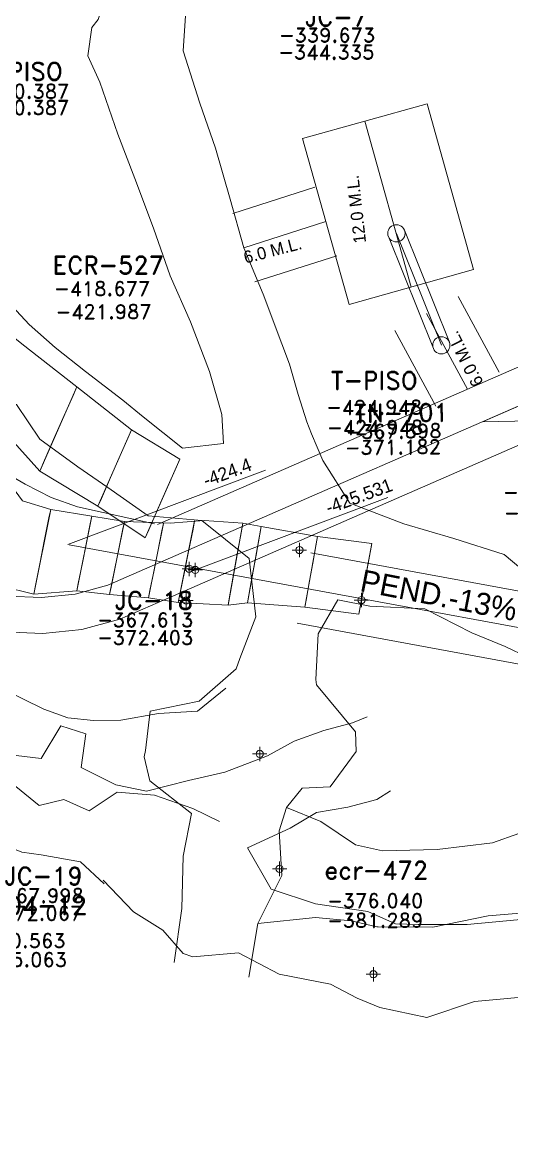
# Model space of a CAD drawing. Extents: x 0 to 99091, y -1812 to 13278.
# Drawn here: x 10391.8 to 10425.9, y 9967.6 to 10044.6 of the extents above; entities that cross this region are included whole.
import ezdxf
from ezdxf.enums import TextEntityAlignment as Align

# ---------------------------------------------------------------- set-up
doc = ezdxf.new("R2010")
doc.units = 0
doc.header["$MEASUREMENT"] = 0
doc.header["$PDMODE"] = 34
doc.header["$PDSIZE"] = 0.5
for name, color, linetype in [('F-380-8541-NW-FI3', 174, 'Continuous'), ('F-440-8185-W-SCR', 1, 'Continuous'), ('F-440-8644-FI2', 234, 'Continuous'), ('F-460-8340-EW-SCR', 5, 'Continuous'), ('nom_dib', 7, 'Continuous'), ('POLIGONAL', 7, 'Continuous'), ('proy82- 480', 7, 'Continuous'), ('R-380-8541-SE-SCR', 1, 'Continuous'), ('R-380-8541-SE-SEC', 1, 'Continuous'), ('RAM-440-8183-EW', 1, 'Continuous'), ('RAM-440-8183-FIC', 30, 'Continuous')]:
    doc.layers.add(name, color=color, linetype=linetype)
doc.styles.add('ROMAND', font='ROMAND.SHX')
doc.styles.add('ROMANS', font='ROMANS.SHX', dxfattribs={"width": 2.5})

# ---------------------------------------------------------------- blocks, each defined once
blk = doc.blocks.new('F2')
at = {"lineweight": 0}
blk.add_point((0, 0), dxfattribs=at)
at = {"lineweight": 0, "style": 'ROMAND'}
for tag, height, p in [('NOMBRE', 1.25, (0.201, 6.617)), ('CIELO', 1, (0.136, 4.616)), ('PISO', 1, (0.136, 3.247))]:
    blk.add_attdef(tag, text='', height=height, dxfattribs=at).set_placement(p, align=Align.CENTER)
at = {"lineweight": 0, "style": 'ROMANS', "flags": 1}
for tag, p in [('MINA', (-0.074, -3.255)), ('LOCALIZACION', (-0.074, -4.928)), ('ESTRUCTURA', (-0.074, -6.618)), ('NIVEL', (-0.074, -8.29)), ('OBRA', (-0.074, -10.121)), ('FECHA', (-0.074, -11.793)), ('ATRAS', (-0.074, -13.483)), ('TOPOGRAFO', (2.675, -15.297))]:
    blk.add_attdef(tag, text='', height=1.25, dxfattribs=at).set_placement(p, align=Align.CENTER)

msp = doc.modelspace()

# ---------------------------------------------------------------- linework, layer by layer
at = {"color": 3, "linetype": 'Continuous', "lineweight": 0, "ltscale": 5, "flags": 128}
for points in [[(10411.36, 10036.453), (10420.027, 10038.879)], [(10420.027, 10038.879), (10423.26, 10027.328)], [(10411.36, 10036.453), (10414.593, 10024.902)], [(10406.5, 10031.227), (10412.214, 10033.058)], [(10418.45, 10030.074), (10421.579, 10022.278)], [(10417.337, 10029.627), (10420.466, 10021.831)], [(10408.026, 10026.465), (10413.74, 10028.297)], [(10414.593, 10024.902), (10423.26, 10027.328)], [(10425.04, 10020.187), (10422.181, 10025.462)], [(10420.644, 10017.805), (10417.785, 10023.08)]]:
    msp.add_lwpolyline(points, dxfattribs=at)
at = {"color": 1, "linetype": 'Continuous', "lineweight": 0, "ltscale": 5, "flags": 128}
for points in [[(10415.694, 10037.666), (10418.927, 10026.115)], [(10415.694, 10037.666), (10418.927, 10026.115)], [(10407.263, 10028.846), (10412.977, 10030.677)], [(10417.893, 10029.85), (10421.022, 10022.055)], [(10422.842, 10018.996), (10419.983, 10024.271)]]:
    msp.add_lwpolyline(points, dxfattribs=at)
at = {"color": 1, "linetype": 'Continuous', "lineweight": 0, "flags": 128}
msp.add_lwpolyline([(10423.89, 10016.728), (10438.588, 10017.032)], dxfattribs=at)
at = {"color": 1, "linetype": 'Continuous', "lineweight": 0, "elevation": -399.584, "flags": 128}
for points in [[(10395.01, 10008.18), (10408.769, 10013.356)], [(10403.539, 10006.283), (10417.298, 10011.459)]]:
    msp.add_lwpolyline(points, dxfattribs=at)
at = {"color": 3, "linetype": 'Continuous', "lineweight": 0, "ltscale": 5}
for centre in [(10417.893, 10029.85), (10421.022, 10022.055)]:
    msp.add_circle(centre, 0.6, dxfattribs=at)
at = {"layer": 'F-440-8185-W-SCR', "color": 1, "linetype": 'Continuous', "lineweight": 0}
for points in [[(10389.29, 9999.061, -367.643), (10390.412, 9998.148, -367.481), (10393.342, 9996.703, -367.591), (10395.014, 9996.12, -367.853), (10396.806, 9995.932, -367.919), (10398.707, 9995.938, -367.989), (10401.332, 9996.41, -368.284), (10404.042, 9996.577, -367.983), (10406.022, 9998.182, -367.652)], [(10389.29, 9999.061, -371.443), (10390.412, 9998.148, -371.781), (10393.342, 9996.703, -371.991), (10395.014, 9996.12, -371.953), (10396.806, 9995.932, -372.019), (10398.707, 9995.938, -372.089), (10401.332, 9996.41, -372.184), (10404.042, 9996.577, -372.383), (10406.022, 9998.182, -372.352)], [(10386.949, 9994.195, -367.643), (10390.127, 9992.355, -367.481), (10393.013, 9990.011, -367.591), (10394.735, 9990.427, -367.853), (10396.497, 9989.639, -367.919), (10398.462, 9990.944, -367.989), (10401.052, 9990.717, -368.284), (10403.708, 9989.786, -367.983), (10405.565, 9988.893, -367.652)], [(10386.949, 9994.195, -371.443), (10390.127, 9992.355, -371.781), (10393.013, 9990.011, -371.991), (10394.735, 9990.427, -371.953), (10396.497, 9989.639, -372.019), (10398.462, 9990.944, -372.089), (10401.052, 9990.717, -372.184), (10403.708, 9989.786, -372.383), (10405.565, 9988.893, -372.352)], [(10439.912, 9987.739, -368.754), (10439.912, 9987.739, -368.754), (10438.389, 9989.128, -368.523), (10434.99, 9989.222, -368.358), (10431.696, 9989.41, -368.194), (10428.251, 9988.706, -368.728), (10424.571, 9987.414, -368.259), (10420.738, 9986.932, -367.785), (10416.928, 9986.849, -367.812), (10416.928, 9986.849, -367.812), (10415.049, 9987.257, -368.075), (10412.639, 9988.897, -367.627), (10410.24, 9989.856, -367.306)], [(10439.912, 9987.739, -373.054), (10439.912, 9987.739, -373.054), (10438.389, 9989.128, -372.723), (10434.99, 9989.222, -372.958), (10431.696, 9989.41, -372.994), (10428.251, 9988.706, -372.828), (10424.571, 9987.414, -372.459), (10420.738, 9986.932, -372.285), (10416.928, 9986.849, -372.112), (10416.928, 9986.849, -372.112), (10415.049, 9987.257, -371.975), (10412.639, 9988.897, -372.127), (10410.24, 9989.856, -372.606)], [(10442.439, 9982.887, -368.408), (10439.661, 9983.346, -368.754), (10438.098, 9984.036, -368.523), (10434.704, 9984.23, -368.358), (10431.353, 9983.42, -368.194), (10427.902, 9982.616, -368.728), (10424.28, 9982.322, -368.259), (10420.43, 9981.54, -367.785), (10416.626, 9981.558, -367.812), (10416.526, 9981.563, -367.81), (10414.746, 9981.966, -368.075), (10412.257, 9982.208, -367.627), (10408.247, 9981.79, -368.163)], [(10442.439, 9982.887, -373.108), (10439.661, 9983.346, -373.054), (10438.098, 9984.036, -372.723), (10434.704, 9984.23, -372.958), (10431.353, 9983.42, -372.994), (10427.902, 9982.616, -372.828), (10424.28, 9982.322, -372.459), (10420.43, 9981.54, -372.285), (10416.626, 9981.558, -372.112), (10416.526, 9981.563, -372.11), (10414.746, 9981.966, -371.975), (10412.257, 9982.208, -372.127), (10408.247, 9981.79, -372.563)]]:
    msp.add_polyline3d(points, dxfattribs=at)
at = {"layer": 'F-460-8340-EW-SCR', "linetype": 'Continuous', "lineweight": 0}
for points in [[(10415.856, 9996.182, -375.583), (10414.846, 9995.759, -375.524), (10412.829, 9995.229, -375.592), (10410.778, 9994.479, -375.574), (10408.911, 9993.472, -375.942), (10405.944, 9992.328, -375.852), (10403.424, 9991.744, -375.884), (10400.502, 9991.005, -374.9)], [(10415.856, 9996.182, -380.483), (10414.846, 9995.759, -380.224), (10412.829, 9995.229, -380.192), (10410.778, 9994.479, -380.274), (10408.911, 9993.472, -380.442), (10405.944, 9992.328, -380.652), (10403.424, 9991.744, -380.584), (10400.502, 9991.005, -380.6)], [(10400.502, 9991.005, -374.9), (10398.364, 9991.437, -374.797), (10395.952, 9992.656, -374.893), (10396.273, 9995.005, -375.491), (10394.539, 9995.543, -375.491), (10393.158, 9993.28, -375.489), (10390.238, 9993.632, -375.785), (10387.652, 9994.711, -375.781), (10385.053, 9995.257, -376.122)], [(10400.502, 9991.005, -380.6), (10398.364, 9991.437, -380.597), (10395.952, 9992.656, -380.693), (10396.273, 9995.005, -380.791), (10394.539, 9995.543, -380.791), (10393.158, 9993.28, -380.789), (10390.238, 9993.632, -380.785), (10387.652, 9994.711, -380.781), (10385.053, 9995.257, -380.722)], [(10417.478, 9991.031, -375.583), (10416.527, 9990.418, -375.524), (10414.511, 9989.888, -375.592), (10412.339, 9989.519, -375.574), (10410.503, 9988.416, -375.942), (10407.516, 9987.06, -375.853), (10407.516, 9987.06, -375.853)], [(10417.478, 9991.031, -380.483), (10416.527, 9990.418, -380.224), (10414.511, 9989.888, -380.192), (10412.339, 9989.519, -380.274), (10410.503, 9988.416, -380.442), (10407.516, 9987.06, -380.65), (10407.516, 9987.06, -380.65)], [(10397.537, 9984.554, -374.9), (10395.899, 9986.077, -374.797), (10393.154, 9986.568, -374.893), (10391.806, 9986.748, -375.491), (10391.533, 9986.873, -375.491), (10390.401, 9987.284, -375.489), (10387.857, 9988.453, -375.785), (10385.271, 9989.532, -375.781), (10382.749, 9990.031, -375.777), (10380.881, 9987.488, -375.776), (10378.295, 9988.8, -375.776)], [(10397.537, 9984.554, -380.6), (10395.899, 9986.077, -380.597), (10393.154, 9986.568, -380.693), (10391.806, 9986.748, -380.791), (10391.533, 9986.873, -380.791), (10390.401, 9987.284, -380.789), (10387.857, 9988.453, -380.785), (10385.271, 9989.532, -380.781), (10382.749, 9990.031, -380.677), (10380.881, 9987.488, -380.576), (10378.295, 9988.8, -380.576)], [(10417.825, 9981.752, -376.22), (10415.913, 9982.624, -376.069), (10412.253, 9983.159, -375.485), (10409.18, 9984.179, -376.208), (10407.516, 9987.06, -375.853), (10407.516, 9987.06, -375.853)], [(10417.825, 9981.752, -380.92), (10415.913, 9982.624, -380.869), (10412.253, 9983.159, -380.885), (10409.18, 9984.179, -380.808), (10407.516, 9987.06, -380.65)], [(10415.171, 9976.596, -376.22), (10413.304, 9977.556, -376.069), (10409.735, 9978.269, -375.485), (10406.891, 9979.733, -376.208), (10403.713, 9979.457, -375.743), (10403.045, 9979.689, -375.726), (10401.634, 9981.315, -374.877), (10399.592, 9982.591, -374.72), (10397.472, 9984.807, -374.95)], [(10415.171, 9976.596, -380.92), (10413.304, 9977.556, -380.869), (10409.735, 9978.269, -380.885), (10406.891, 9979.733, -380.808), (10403.713, 9979.457, -380.743), (10403.045, 9979.689, -380.726), (10401.634, 9981.315, -380.777), (10399.592, 9982.591, -380.62), (10397.472, 9984.807, -380.65)], [(10447.941, 9982.586, -376.47), (10447.941, 9982.586, -376.47), (10447.941, 9982.586, -376.47), (10447.941, 9982.586, -376.47), (10447.595, 9984.594, -377.101), (10445.264, 9984.892, -377.1), (10444.373, 9983.228, -377.192), (10441.088, 9982.922, -376.477), (10436.957, 9984.145, -376.759), (10435.618, 9983.418, -376.653), (10432.432, 9983.122, -375.938), (10430.378, 9982.53, -376.129), (10430.079, 9982.502, -376.127), (10426.305, 9982.051, -375.81), (10422.82, 9981.727, -375.494), (10419.407, 9981.711, -374.979), (10417.825, 9981.752, -376.22), (10417.825, 9981.752, -376.22)], [(10447.941, 9982.586, -381.37), (10447.941, 9982.586, -381.37), (10447.941, 9982.586, -381.37), (10447.941, 9982.586, -381.37), (10447.595, 9984.594, -381.301), (10445.264, 9984.892, -381.3), (10444.373, 9983.228, -381.292), (10441.088, 9982.922, -381.277), (10436.957, 9984.145, -381.059), (10435.618, 9983.418, -380.953), (10432.432, 9983.122, -380.938), (10430.378, 9982.53, -381.029), (10430.079, 9982.502, -381.027), (10426.305, 9982.051, -381.01), (10422.82, 9981.727, -380.994), (10419.407, 9981.711, -381.179), (10417.825, 9981.752, -380.92), (10417.825, 9981.752, -380.92)], [(10441.55, 9977.944, -376.477), (10437.503, 9978.271, -376.759), (10436.062, 9978.639, -376.653), (10432.68, 9978.535, -375.938), (10432.64, 9975.977, -376.129), (10429.678, 9975.025, -376.127), (10427.649, 9976.742, -375.81), (10423.32, 9976.35, -375.494), (10420.008, 9975.239, -374.979), (10416.729, 9975.939, -375.765), (10415.171, 9976.596, -376.22)], [(10441.55, 9977.944, -381.277), (10437.503, 9978.271, -381.059), (10436.062, 9978.639, -380.953), (10432.676, 9978.53, -380.938), (10432.64, 9975.977, -381.029), (10429.678, 9975.025, -381.027), (10427.649, 9976.742, -381.01), (10423.32, 9976.35, -380.994), (10420.008, 9975.239, -381.179), (10416.729, 9975.939, -380.965), (10415.171, 9976.596, -380.92)]]:
    msp.add_polyline3d(points, dxfattribs=at)
at = {"layer": 'nom_dib', "color": 0, "linetype": 'Continuous', "lineweight": 0, "ltscale": 5, "elevation": -399.584, "flags": 128}
for points in [[(10448.03, 10027.26), (10423.89, 10016.728)], [(10395.11, 10008.162), (10449.57, 9998.129)]]:
    msp.add_lwpolyline(points, dxfattribs=at)
at = {"layer": 'POLIGONAL', "color": 4, "linetype": 'Continuous', "lineweight": 0}
for points in [[(10363.219, 10032.548, -371.77), (10363.581, 10032.716, -371.783), (10365.225, 10030.244, -372.094), (10368.674, 10028.399, -372.612), (10372.639, 10026.982, -373.13), (10375.059, 10026.026, -373.142), (10378.291, 10024.931, -372.957), (10382.772, 10023.942, -372.577), (10386.522, 10023.275, -372.593), (10388.18, 10025.058, -372.597), (10391.816, 10022.147, -372.217), (10395.634, 10019.155, -372.338), (10399.452, 10016.163, -372.559), (10402.82, 10014.135, -372.676)], [(10363.219, 10032.548, -367.67), (10363.581, 10032.716, -367.683), (10365.225, 10030.244, -368.094), (10368.674, 10028.399, -368.612), (10372.639, 10026.982, -368.93), (10375.059, 10026.026, -368.742), (10378.291, 10024.931, -368.157), (10382.772, 10023.942, -368.077), (10386.522, 10023.275, -368.393), (10388.18, 10025.058, -368.297), (10391.816, 10022.147, -367.317), (10395.634, 10019.155, -367.338), (10399.452, 10016.163, -368.259), (10402.82, 10014.135, -368.476)], [(10354.874, 10026.387, -367.259), (10357.982, 10025.456, -367.573), (10359.593, 10023.655, -367.683), (10362.486, 10024.021, -368.094), (10366.377, 10023.182, -368.612), (10370.544, 10022.222, -368.93), (10372.36, 10019.893, -368.742), (10375.673, 10018.981, -368.157), (10380.476, 10018.725, -368.077), (10384.225, 10018.058, -368.393), (10385.078, 10018.01, -368.297), (10389.6, 10017.113, -367.317), (10393.056, 10013.297, -367.338), (10397.116, 10010.855, -368.259), (10400.403, 10008.643, -368.476)], [(10354.874, 10026.387, -371.659), (10357.982, 10025.456, -371.673), (10359.593, 10023.655, -371.783), (10362.486, 10024.021, -372.094), (10366.377, 10023.182, -372.612), (10370.544, 10022.222, -373.13), (10372.36, 10019.893, -373.142), (10375.673, 10018.981, -372.957), (10380.476, 10018.725, -372.577), (10384.225, 10018.058, -372.593), (10385.078, 10018.01, -372.597), (10389.6, 10017.113, -372.217), (10393.056, 10013.297, -372.338), (10397.116, 10010.855, -372.559), (10400.403, 10008.643, -372.676)], [(10393.056, 10013.297, -372.338), (10395.634, 10019.155, -372.338), (10395.634, 10019.155, -369.438), (10395.376, 10018.569, -367.968), (10394.667, 10016.958, -367.338), (10394.023, 10015.494, -367.338), (10393.314, 10013.883, -367.968), (10393.056, 10013.297, -369.438), (10393.056, 10013.297, -372.338)], [(10397.116, 10010.855, -372.559), (10399.452, 10016.163, -372.559), (10399.452, 10016.163, -370.065), (10399.219, 10015.633, -368.801), (10398.576, 10014.173, -368.259), (10397.992, 10012.846, -368.259), (10397.349, 10011.386, -368.801), (10397.116, 10010.855, -370.065), (10397.116, 10010.855, -372.559)], [(10400.403, 10008.643, -372.676), (10402.82, 10014.135, -372.676), (10402.82, 10014.135, -370.24), (10402.579, 10013.586, -369.005), (10401.914, 10012.075, -368.476), (10401.31, 10010.703, -368.476), (10400.645, 10009.192, -369.005), (10400.403, 10008.643, -370.24), (10400.403, 10008.643, -372.676)]]:
    msp.add_polyline3d(points, dxfattribs=at)
at = {"layer": 'proy82- 480', "color": 3, "linetype": 'Continuous', "lineweight": 0, "flags": 128}
for points in [[(10349.007, 10063.733), (10349.72, 10064.244), (10352.174, 10065.483), (10354.799, 10066.311), (10357.508, 10066.732), (10360.264, 10066.708), (10362.969, 10066.265), (10365.573, 10065.401), (10368.01, 10064.142), (10370.228, 10062.52), (10372.167, 10060.557), (10373.753, 10058.345), (10374.874, 10056.206), (10381.202, 10023.58), (10387.224, 10015.852), (10388.733, 10014.409), (10390.486, 10013.292), (10392.049, 10012.385), (10393.857, 10011.457), (10395.689, 10010.794), (10401.053, 10009.616)], [(10447.262, 10029.652), (10401.249, 10009.573)], [(10448.798, 10024.868), (10410.039, 10007.953), (10410.039, 10007.953)], [(10448.798, 10024.868), (10410.039, 10007.953), (10410.039, 10007.953)], [(10401.847, 10004.378), (10410.039, 10007.953)], [(10411.931, 10007.605), (10449.927, 10000.605)], [(10411.931, 10007.605), (10449.927, 10000.605)], [(10401.847, 10004.378), (10398.629, 10002.974), (10395.99, 10002.265), (10393.265, 10001.974), (10390.519, 10002.102), (10387.829, 10002.675), (10385.268, 10003.653), (10385.041, 10003.783), (10385.262, 10002.645), (10385.857, 9997.606), (10385.53, 9994.779), (10384.793, 9992.168), (10374.372, 9967.552)], [(10401.847, 10004.378), (10398.629, 10002.974), (10395.99, 10002.265), (10393.265, 10001.974), (10390.519, 10002.102), (10387.829, 10002.675), (10385.268, 10003.653), (10385.041, 10003.783), (10385.262, 10002.645), (10385.857, 9997.606), (10385.53, 9994.779), (10384.793, 9992.168), (10374.372, 9967.552)], [(10410.977, 10002.696), (10449.213, 9995.653)]]:
    msp.add_lwpolyline(points, dxfattribs=at)
at = {"layer": 'proy82- 480', "color": 1, "linetype": 'Continuous', "lineweight": 0, "elevation": -399.584, "flags": 128}
for points in [[(10448.03, 10027.26), (10397.8, 10005.34), (10395.53, 10004.73), (10393.19, 10004.48), (10390.84, 10004.59), (10388.54, 10005.08), (10386.34, 10005.92), (10384.29, 10007.09), (10382.46, 10008.57), (10348.98, 10037.92), (10347.32, 10039.59), (10345.95, 10041.5), (10344.89, 10043.61), (10344.18, 10045.85)], [(10395.11, 10008.162), (10449.57, 9998.129)]]:
    msp.add_lwpolyline(points, dxfattribs=at)
at = {"layer": 'R-380-8541-SE-SCR', "color": 1, "linetype": 'Continuous', "lineweight": 0}
for points in [[(10383.007, 10022.24, -419.704), (10384.781, 10021.35, -419.804), (10387.241, 10021.134, -420.487), (10387.425, 10020.899, -420.52), (10387.109, 10017.742, -420.767), (10388.577, 10015.228, -421.18), (10390.332, 10013.32, -421.56), (10391.851, 10011.226, -421.84)], [(10383.007, 10022.24, -424.304), (10384.781, 10021.35, -424.304), (10387.241, 10021.134, -424.587), (10387.425, 10020.899, -424.62), (10387.109, 10017.742, -425.067), (10388.577, 10015.228, -425.28), (10390.332, 10013.32, -425.26), (10391.851, 10011.226, -425.44)], [(10402.134, 10009.675, -418.069), (10398.95, 10009.79, -421.679), (10396.679, 10010.144, -421.747), (10393.821, 10010.616, -421.381), (10391.851, 10011.226, -421.84)], [(10402.134, 10009.675, -422.869), (10398.95, 10009.79, -425.979), (10396.679, 10010.144, -425.847), (10393.821, 10010.616, -425.681), (10391.851, 10011.226, -425.44)], [(10416.172, 10008.248, -418.718), (10412.406, 10008.728, -418.462), (10408.479, 10009.44, -417.893), (10407.203, 10009.671, -418.106), (10404.499, 10009.856, -418.024), (10402.134, 10009.675, -418.069)], [(10416.172, 10008.248, -423.718), (10412.406, 10008.728, -423.462), (10408.479, 10009.44, -423.293), (10407.203, 10009.671, -423.206), (10404.499, 10009.856, -423.024), (10402.134, 10009.675, -422.869)], [(10402.703, 10004.141, -426.154), (10400.628, 10004.456, -425.934), (10397.926, 10004.692, -425.979), (10395.636, 10004.948, -425.847), (10392.64, 10004.734, -425.681), (10390.408, 10005.284, -425.449)], [(10402.703, 10004.141, -421.354), (10400.628, 10004.456, -421.634), (10397.926, 10004.692, -421.679), (10395.636, 10004.948, -421.747), (10392.64, 10004.734, -421.381), (10390.408, 10005.284, -421.649)], [(10415.281, 10003.328, -418.718), (10411.514, 10003.808, -418.462), (10407.516, 10004.126, -417.893), (10406.168, 10003.964, -418.106), (10402.703, 10004.141, -421.354)], [(10415.281, 10003.328, -423.718), (10411.514, 10003.808, -423.462), (10407.516, 10004.126, -423.293), (10406.168, 10003.964, -423.206), (10402.703, 10004.141, -426.154)]]:
    msp.add_polyline3d(points, dxfattribs=at)
at = {"layer": 'R-380-8541-SE-SEC', "color": 1, "linetype": 'Continuous', "lineweight": 0}
for points in [[(10393.821, 10010.616, -425.681), (10392.64, 10004.734, -425.681), (10392.64, 10004.734, -423.187), (10392.758, 10005.322, -421.923), (10393.082, 10006.94, -421.381), (10393.378, 10008.41, -421.381), (10393.702, 10010.028, -421.923), (10393.821, 10010.616, -423.187), (10393.821, 10010.616, -425.681)], [(10396.679, 10010.144, -425.847), (10395.636, 10004.948, -425.847), (10395.636, 10004.948, -423.469), (10395.74, 10005.468, -422.264), (10396.027, 10006.897, -421.747), (10396.288, 10008.196, -421.747), (10396.575, 10009.625, -422.264), (10396.679, 10010.144, -423.469), (10396.679, 10010.144, -425.847)], [(10398.95, 10009.79, -425.979), (10397.926, 10004.692, -425.979), (10397.926, 10004.692, -423.485), (10398.029, 10005.202, -422.221), (10398.31, 10006.604, -421.679), (10398.566, 10007.879, -421.679), (10398.848, 10009.281, -422.221), (10398.95, 10009.79, -423.485), (10398.95, 10009.79, -425.979)], [(10401.671, 10009.652, -425.934), (10400.628, 10004.456, -425.934), (10400.628, 10004.456, -423.44), (10400.733, 10004.975, -422.175), (10401.019, 10006.404, -421.634), (10401.28, 10007.703, -421.634), (10401.567, 10009.132, -422.175), (10401.671, 10009.652, -423.44), (10401.671, 10009.652, -425.934)], [(10403.845, 10009.828, -426.154), (10402.703, 10004.141, -426.154), (10402.703, 10004.141, -423.37), (10402.818, 10004.71, -421.959), (10403.132, 10006.274, -421.354), (10403.417, 10007.695, -421.354), (10403.731, 10009.259, -421.959), (10403.845, 10009.828, -423.37), (10403.845, 10009.828, -426.154)], [(10407.203, 10009.671, -423.206), (10406.168, 10003.964, -423.206), (10406.168, 10003.964, -420.248), (10406.272, 10004.535, -418.748), (10406.556, 10006.104, -418.106), (10406.815, 10007.531, -418.106), (10407.099, 10009.1, -418.748), (10407.203, 10009.671, -420.248), (10407.203, 10009.671, -423.206)], [(10408.479, 10009.44, -423.293), (10407.516, 10004.126, -423.293), (10407.516, 10004.126, -420.161), (10407.612, 10004.658, -418.573), (10407.877, 10006.119, -417.893), (10408.118, 10007.447, -417.893), (10408.383, 10008.908, -418.573), (10408.479, 10009.44, -420.161), (10408.479, 10009.44, -423.293)], [(10412.406, 10008.728, -423.462), (10411.514, 10003.808, -423.462), (10411.514, 10003.808, -420.562), (10411.603, 10004.3, -419.092), (10411.849, 10005.653, -418.462), (10412.072, 10006.883, -418.462), (10412.317, 10008.236, -419.092), (10412.406, 10008.728, -420.562), (10412.406, 10008.728, -423.462)], [(10416.172, 10008.248, -423.718), (10415.281, 10003.328, -423.718), (10415.281, 10003.328, -420.818), (10415.37, 10003.82, -419.348), (10415.615, 10005.173, -418.718), (10415.838, 10006.403, -418.718), (10416.083, 10007.756, -419.348), (10416.172, 10008.248, -420.818), (10416.172, 10008.248, -423.718)]]:
    msp.add_polyline3d(points, dxfattribs=at)
at = {"layer": 'RAM-440-8183-EW', "color": 1, "linetype": 'Continuous', "lineweight": 0, "flags": 128}
for points, elevation in [([(10397.884, 10051.657), (10398.291, 10048.865), (10397.688, 10046.511), (10397.136, 10044.754), (10396.687, 10044.191), (10396.417, 10042.209), (10397.241, 10040.376), (10398.508, 10036.75), (10399.678, 10033.665), (10400.99, 10030.205), (10402.137, 10026.897), (10403.565, 10023.695), (10404.877, 10020.235), (10405.734, 10017.246), (10405.853, 10015.21), (10405.853, 10015.21)], -368.098), ([(10414.654, 10011.055), (10414.654, 10011.055), (10414.654, 10011.055), (10414.654, 10011.055), (10414.654, 10011.055), (10414.654, 10011.055), (10414.654, 10011.055), (10412.779, 10014.025), (10411.983, 10015.884), (10411.658, 10016.729), (10411.055, 10018.638), (10410.458, 10020.747), (10409.926, 10022.149), (10408.614, 10025.609), (10407.28, 10028.846), (10406.32, 10032.225), (10405.289, 10035.792), (10404.212, 10038.913), (10403.038, 10042.574), (10403.268, 10046.034), (10404.568, 10048.329), (10406.315, 10048.658)], -368.589)]:
    msp.add_lwpolyline(points, dxfattribs=dict(at, elevation=elevation))
at = {"layer": 'RAM-440-8183-EW', "color": 1, "linetype": 'Continuous', "lineweight": 0}
for points in [[(10391.147, 10024.779, -367.684), (10392.313, 10023.506, -367.725), (10394.132, 10021.912, -367.685), (10396.254, 10020.233, -367.851), (10398.849, 10018.235, -368.132)], [(10391.147, 10024.779, -372.284), (10392.313, 10023.506, -372.325), (10394.132, 10021.912, -372.385), (10396.254, 10020.233, -372.451), (10398.849, 10018.235, -372.432)], [(10388.642, 10018.747, -368.541), (10388.642, 10018.747, -368.541), (10391.44, 10017.938, -367.685), (10393.058, 10015.513, -367.851), (10395.709, 10013.598, -368.132)], [(10388.642, 10018.747, -372.441), (10388.642, 10018.747, -372.441), (10391.44, 10017.938, -372.385), (10393.058, 10015.513, -372.451), (10395.709, 10013.598, -372.432)], [(10398.849, 10018.235, -368.132), (10400.266, 10017.062, -368.342), (10402.995, 10014.902, -368.7), (10405.853, 10015.21, -368.098), (10405.853, 10015.21, -368.098)], [(10395.709, 10013.598, -368.132), (10397.79, 10012.151, -368.342), (10400.61, 10010.17, -368.7), (10404.347, 10009.854, -368.756), (10407.639, 10007.203, -368.728)], [(10428.78, 10004.58, -368.309), (10427.409, 10005.794, -368.444), (10425.404, 10007.487, -368.894), (10421.897, 10008.608, -368.568), (10418.417, 10009.611, -368.841), (10414.654, 10011.055, -368.922)], [(10428.78, 10004.58, -372.009), (10427.409, 10005.794, -372.144), (10425.404, 10007.487, -372.494), (10421.897, 10008.608, -372.768), (10418.417, 10009.611, -372.841), (10414.654, 10011.055, -372.822)], [(10406.737, 9999.513, -372.55), (10406.983, 10000.238, -372.487), (10408.096, 10003.147, -372.751), (10407.639, 10007.203, -372.828)], [(10406.737, 9999.513, -367.85), (10406.983, 10000.238, -367.987), (10408.096, 10003.147, -368.151), (10407.639, 10007.203, -368.728)], [(10412.286, 9998.777, -372.487), (10412.286, 9998.777, -372.487), (10412.434, 10001.951, -372.751), (10413.813, 10004.32, -372.705)], [(10412.286, 9998.777, -367.987), (10412.286, 9998.777, -367.987), (10412.434, 10001.951, -368.151), (10413.813, 10004.32, -369.005)], [(10427.026, 10000.328, -368.309), (10425.465, 10001.079, -368.444), (10423.154, 10002.032, -368.894), (10419.876, 10003.709, -368.568), (10416.053, 10003.879, -368.841), (10413.813, 10004.32, -369.005)], [(10427.026, 10000.328, -372.009), (10425.465, 10001.079, -372.144), (10423.154, 10002.032, -372.494), (10419.876, 10003.709, -372.768), (10416.053, 10003.879, -372.841), (10413.813, 10004.32, -372.705)], [(10402.412, 9979.065, -368.244), (10402.948, 9982.831, -368.163), (10403.054, 9986.479, -367.882), (10403.636, 9989.442, -367.697), (10400.722, 9991.727, -367.306), (10400.334, 9993.383, -367.714), (10400.421, 9993.825, -367.716), (10400.759, 9996.581, -367.63), (10404.155, 9997.269, -367.937), (10406.737, 9999.513, -367.85), (10406.737, 9999.513, -367.85)], [(10402.412, 9979.065, -372.544), (10402.948, 9982.831, -372.563), (10403.054, 9986.479, -372.582), (10403.636, 9989.442, -372.597), (10400.722, 9991.727, -372.606), (10400.334, 9993.383, -372.614), (10400.421, 9993.825, -372.616), (10400.759, 9996.581, -372.53), (10404.155, 9997.269, -372.537), (10406.737, 9999.513, -372.55), (10406.737, 9999.513, -372.55)], [(10407.613, 9978.043, -368.244), (10408.247, 9981.79, -368.163), (10409.923, 9985.129, -367.882), (10409.72, 9988.247, -367.697), (10410.24, 9989.856, -367.306), (10411.324, 9991.223, -367.714), (10413.275, 9991.298, -367.716), (10415.085, 9993.765, -367.63), (10415.047, 9995.128, -367.937), (10412.33, 9998.414, -367.85), (10412.286, 9998.777, -367.987)], [(10407.613, 9978.043, -372.544), (10408.247, 9981.79, -372.563), (10409.923, 9985.129, -372.582), (10409.72, 9988.247, -372.597), (10410.24, 9989.856, -372.606), (10411.324, 9991.223, -372.614), (10413.275, 9991.298, -372.616), (10415.085, 9993.765, -372.53), (10415.047, 9995.128, -372.537), (10412.33, 9998.414, -372.55), (10412.286, 9998.777, -372.487)]]:
    msp.add_polyline3d(points, dxfattribs=at)

# ---------------------------------------------------------------- block references
at = {"color": 4, "linetype": 'Continuous', "lineweight": 0}
msp.add_blockref('F2', (10416.29, 9978.251, -376.04), dxfattribs=at).add_auto_attribs({'NOMBRE': 'ecr-472', 'CIELO': '-376.040', 'PISO': '-381.289'})
at = {"layer": 'F-380-8541-NW-FI3', "color": 4, "linetype": 'Continuous', "lineweight": 0}
ref = msp.add_blockref('F2', (10369.943, 10037.07, -420.387), dxfattribs=at)
ref.add_attrib('NOMBRE', 'TPISO', dxfattribs={"layer": '0', "lineweight": 0, "height": 1.25, "style": 'ROMAND'}).set_placement((10392.309, 10040.507, -420.387), align=Align.CENTER)
ref.add_attrib('CIELO', '-420.387', dxfattribs={"layer": '0', "lineweight": 0, "height": 1, "style": 'ROMAND'}).set_placement((10391.785, 10039.236, -420.387), align=Align.CENTER)
ref.add_attrib('PISO', '-420.387', dxfattribs={"layer": '0', "lineweight": 0, "height": 1, "style": 'ROMAND'}).set_placement((10391.785, 10038.116, -420.387), align=Align.CENTER)
ref = msp.add_blockref('F2', (10388.952, 10009.117, -418.677), dxfattribs=at)
ref.add_attrib('NOMBRE', 'ECR-527', dxfattribs={"layer": '0', "lineweight": 0, "height": 1.25, "style": 'ROMAND'}).set_placement((10397.837, 10027.013, -418.677), align=Align.CENTER)
ref.add_attrib('CIELO', '-418.677', dxfattribs={"layer": '0', "lineweight": 0, "height": 1, "style": 'ROMAND'}).set_placement((10397.407, 10025.509, -418.677), align=Align.CENTER)
ref.add_attrib('PISO', '-421.987', dxfattribs={"layer": '0', "lineweight": 0, "height": 1, "style": 'ROMAND'}).set_placement((10397.515, 10023.898, -418.677), align=Align.CENTER)
ref = msp.add_blockref('F2', (10403.253, 10004.282, -424.948), dxfattribs=at)
ref.add_attrib('NOMBRE', 'T-PISO', dxfattribs={"layer": '0', "lineweight": 0, "height": 1.25, "style": 'ROMAND'}).set_placement((10416.348, 10018.979, -424.948), align=Align.CENTER)
ref.add_attrib('CIELO', '-424.948', dxfattribs={"layer": '0', "lineweight": 0, "height": 1, "style": 'ROMAND'}).set_placement((10416.348, 10017.238, -424.948), align=Align.CENTER)
ref.add_attrib('PISO', '-424.948', dxfattribs={"layer": '0', "lineweight": 0, "height": 1, "style": 'ROMAND'}).set_placement((10416.415, 10015.832, -424.948), align=Align.CENTER)
ref = msp.add_blockref('F2', (10415.459, 10004.312, -418.718), dxfattribs=at)
ref.add_attrib('NOMBRE', '27-04-12', dxfattribs={"layer": '0', "lineweight": 0, "height": 1.25, "style": 'ROMAND'}).set_placement((10438.27, 10013.839, -418.718), align=Align.CENTER)
ref.add_attrib('CIELO', '-418.718', dxfattribs={"layer": '0', "lineweight": 0, "height": 1, "style": 'ROMAND'}).set_placement((10438.176, 10012.058, -418.718), align=Align.CENTER)
ref.add_attrib('PISO', '-423.718', dxfattribs={"layer": '0', "lineweight": 0, "height": 1, "style": 'ROMAND'}).set_placement((10437.988, 10010.371, -418.718), align=Align.CENTER)
ref = msp.add_blockref('F2', (10403.468, 10006.486, -413.268), dxfattribs=at)
ref.add_attrib('NOMBRE', 'TR-1', dxfattribs={"layer": '0', "lineweight": 0, "height": 1.25, "style": 'ROMAND'}).set_placement((10428.663, 10013.193, -413.268), align=Align.CENTER)
ref.add_attrib('CIELO', '-413.268', dxfattribs={"layer": '0', "lineweight": 0, "height": 1, "style": 'ROMAND'}).set_placement((10428.663, 10011.336, -413.268), align=Align.CENTER)
ref.add_attrib('PISO', '-418.168', dxfattribs={"layer": '0', "lineweight": 0, "height": 1, "style": 'ROMAND'}).set_placement((10428.732, 10009.891, -413.268), align=Align.CENTER)
ref = msp.add_blockref('F2', (10403.883, 10006.411, -413.466), dxfattribs=at)
ref.add_attrib('NOMBRE', 'TR-2', dxfattribs={"layer": '0', "lineweight": 0, "height": 1.25, "style": 'ROMAND'}).set_placement((10434.75, 10007.906, -413.466), align=Align.CENTER)
ref.add_attrib('CIELO', '-413.466', dxfattribs={"layer": '0', "lineweight": 0, "height": 1, "style": 'ROMAND'}).set_placement((10435.656, 10006.304, -413.466), align=Align.CENTER)
ref.add_attrib('PISO', '-418.266', dxfattribs={"layer": '0', "lineweight": 0, "height": 1, "style": 'ROMAND'}).set_placement((10436.981, 10004.912, -413.466), align=Align.CENTER)
ref = msp.add_blockref('F2', (10384.011, 9989.99, -420.563), dxfattribs=at)
ref.add_attrib('NOMBRE', '20-04-12', dxfattribs={"layer": '0', "lineweight": 0, "height": 1.25, "style": 'ROMAND'}).set_placement((10391.824, 9982.411, -420.563), align=Align.CENTER)
ref.add_attrib('CIELO', '-420.563', dxfattribs={"layer": '0', "lineweight": 0, "height": 1, "style": 'ROMAND'}).set_placement((10391.52, 9980.083, -420.563), align=Align.CENTER)
ref.add_attrib('PISO', '-425.063', dxfattribs={"layer": '0', "lineweight": 0, "height": 1, "style": 'ROMAND'}).set_placement((10391.621, 9978.768, -420.563), align=Align.CENTER)
at = {"layer": 'F-440-8644-FI2', "color": 5, "linetype": 'Continuous', "lineweight": 0}
ref = msp.add_blockref('F2', (10409.758, 9985.594, -367.998), dxfattribs=at)
ref.add_attrib('NOMBRE', 'JC-19', dxfattribs={"layer": '0', "lineweight": 0, "height": 1.25, "style": 'ROMAND'}).set_placement((10393.298, 9984.463, -367.998), align=Align.CENTER)
ref.add_attrib('CIELO', '-367.998', dxfattribs={"layer": '0', "lineweight": 0, "height": 1, "style": 'ROMAND'}).set_placement((10392.794, 9983.232, -367.998), align=Align.CENTER)
ref.add_attrib('PISO', '-372.067', dxfattribs={"layer": '0', "lineweight": 0, "height": 1, "style": 'ROMAND'}).set_placement((10392.682, 9982, -367.998), align=Align.CENTER)
at = {"layer": 'POLIGONAL', "color": 4, "linetype": 'Continuous', "lineweight": 0}
ref = msp.add_blockref('F2', (10424.536, 10046.185, -339.673), dxfattribs=at)
ref.add_attrib('NOMBRE', 'JC-7', dxfattribs={"layer": '0', "lineweight": 0, "height": 1.25, "style": 'ROMAND'}).set_placement((10413.69, 10044.286, -339.673), align=Align.CENTER)
ref.add_attrib('CIELO', '-339.673', dxfattribs={"layer": '0', "lineweight": 0, "height": 1, "style": 'ROMAND'}).set_placement((10413.072, 10043.154, -339.673), align=Align.CENTER)
ref.add_attrib('PISO', '-344.335', dxfattribs={"layer": '0', "lineweight": 0, "height": 1, "style": 'ROMAND'}).set_placement((10413.021, 10041.971, -339.673), align=Align.CENTER)
ref = msp.add_blockref('F2', (10408.376, 9993.599, -367.613), dxfattribs=at)
ref.add_attrib('NOMBRE', 'JC-18', dxfattribs={"layer": '0', "lineweight": 0, "height": 1.25, "style": 'ROMAND'}).set_placement((10400.973, 10003.665, -367.613), align=Align.CENTER)
ref.add_attrib('CIELO', '-367.613', dxfattribs={"layer": '0', "lineweight": 0, "height": 1, "style": 'ROMAND'}).set_placement((10400.413, 10002.434, -367.613), align=Align.CENTER)
ref.add_attrib('PISO', '-372.403', dxfattribs={"layer": '0', "lineweight": 0, "height": 1, "style": 'ROMAND'}).set_placement((10400.413, 10001.202, -367.613), align=Align.CENTER)
at = {"layer": 'RAM-440-8183-FIC', "color": 1, "linetype": 'Continuous', "lineweight": 0}
ref = msp.add_blockref('F2', (10411.142, 10007.796, -368.719), dxfattribs=dict(at, rotation=0.7266666666666668))
ref.add_attrib('NOMBRE', 'TN-701', dxfattribs={"layer": '0', "lineweight": 0, "height": 1.25, "rotation": 0.72667, "style": 'ROMAND'}).set_placement((10418.243, 10016.724, -368.719), align=Align.CENTER)
ref.add_attrib('CIELO', '-367.398', dxfattribs={"layer": '0', "lineweight": 0, "height": 1, "rotation": 0.72667, "style": 'ROMAND'}).set_placement((10417.703, 10015.564, -368.719), align=Align.CENTER)
ref.add_attrib('PISO', '-371.182', dxfattribs={"layer": '0', "lineweight": 0, "height": 1, "rotation": 0.72667, "style": 'ROMAND'}).set_placement((10417.659, 10014.462, -368.719), align=Align.CENTER)

# ---------------------------------------------------------------- texts
at = {"color": 4, "linetype": 'Continuous', "lineweight": 0, "ltscale": 5, "char_height": 0.8548, "width": 9.39531, "attachment_point": 1}
for s, insert, rotation in [('12.0 M.L.', (10414.936, 10029.11), 96.47868), ('6.0 M.L.', (10407.171, 10028.564), 14.62005), ('6.0 M.L.', (10423.214, 10019.065), 116.73647)]:
    msp.add_mtext(s, dxfattribs=dict(at, insert=insert, rotation=rotation))
at = {"layer": 'proy82- 480', "color": 3, "linetype": 'Continuous', "lineweight": 0, "attachment_point": 1}
for s, insert, char_height, width, rotation in [('-424.4', (10404.326, 10013.037, -399.584), 0.9168, 11.64147, 20.26218), ('-425.531', (10412.855, 10011.14, -399.584), 0.9168, 11.64147, 20.26218), ('PEND.-13% NEG.', (10415.582, 10006.455), 1.53006, 19.42796, 348.98466)]:
    msp.add_mtext(s, dxfattribs=dict(at, insert=insert, char_height=char_height, width=width, rotation=rotation))

doc.saveas('drawing.dxf')
